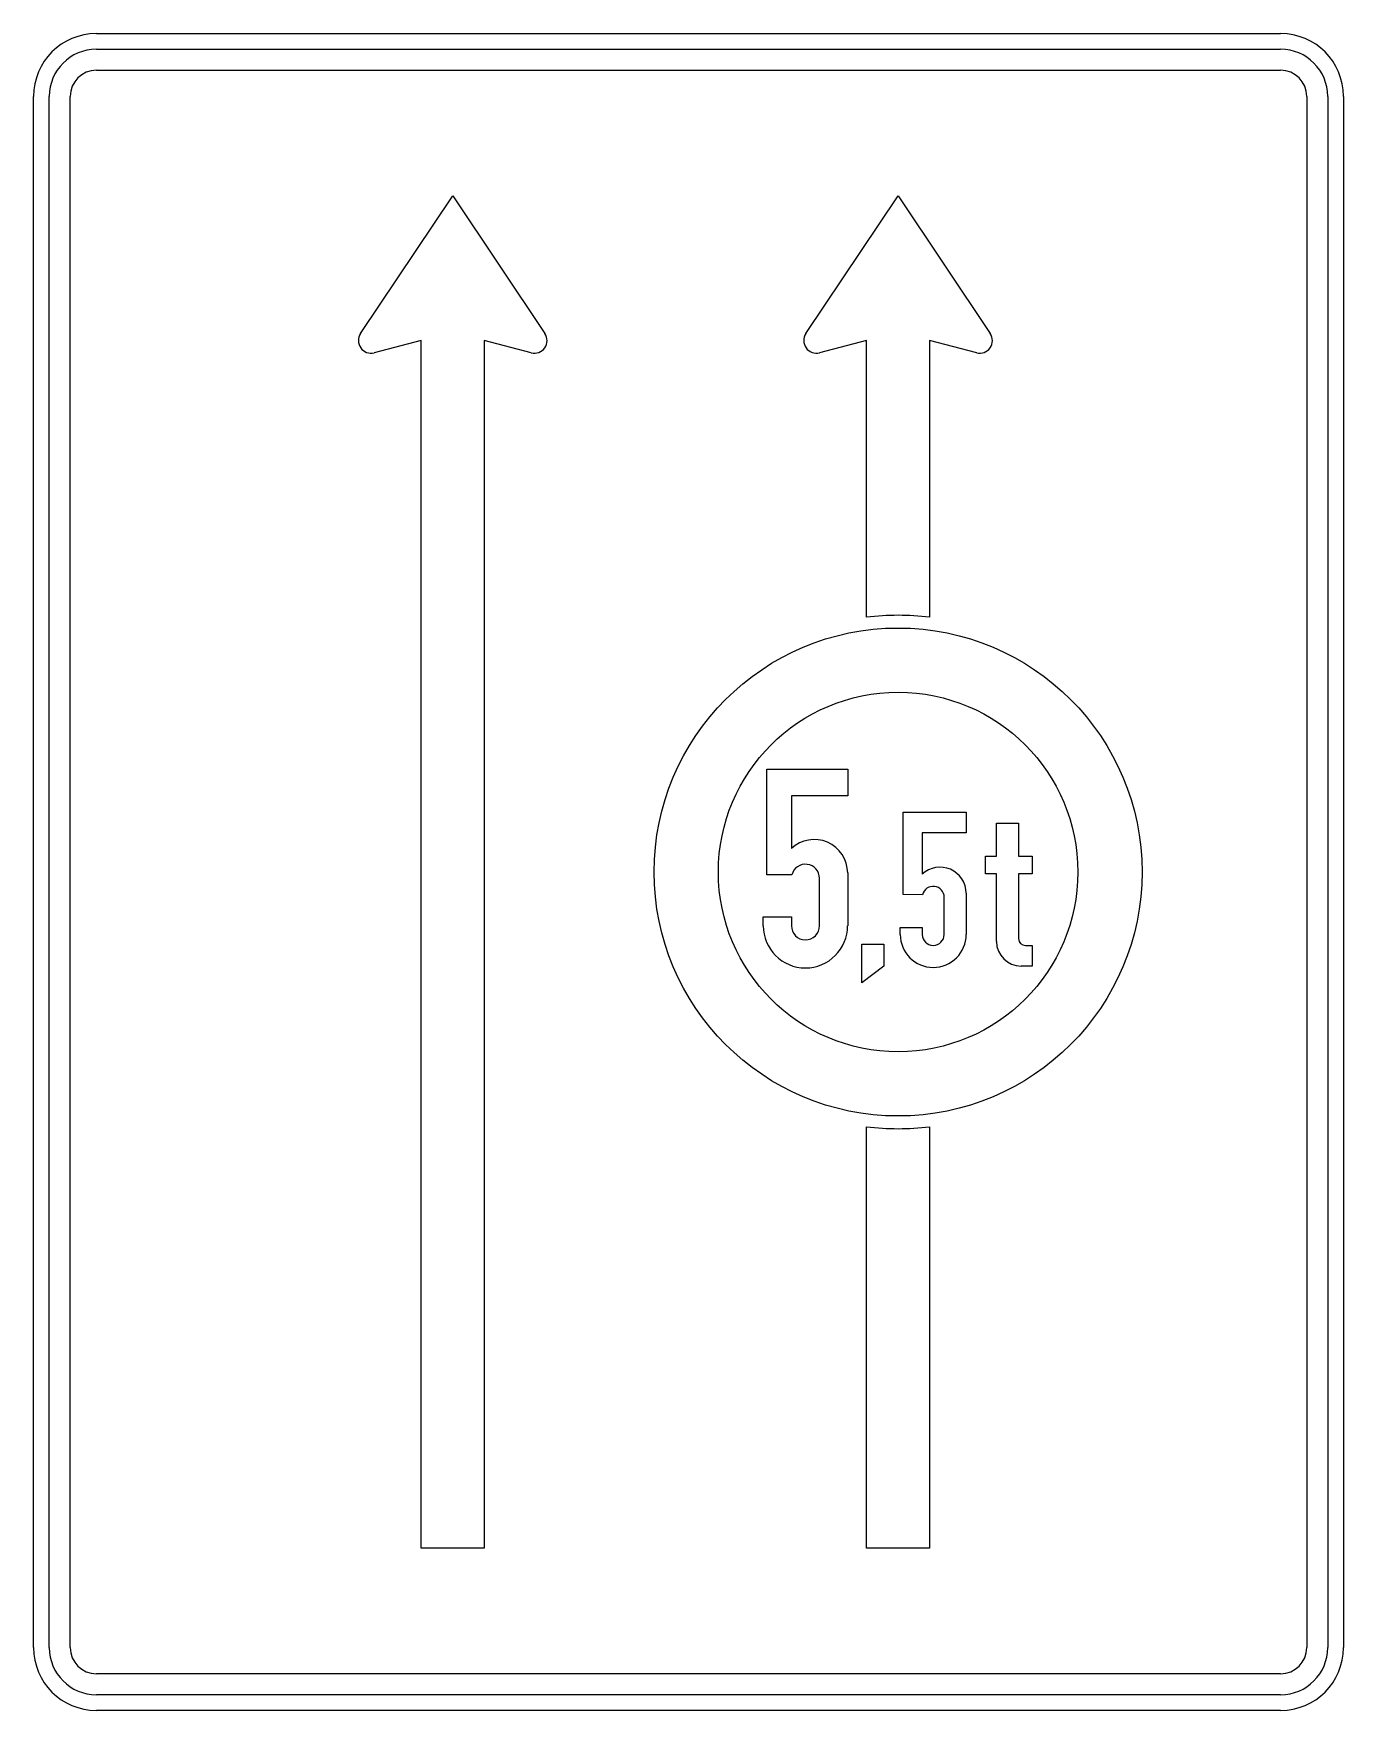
# Model space of a CAD drawing. Extents: x 0 to 1250, y 0 to 1600.
import ezdxf

# ---------------------------------------------------------------- set-up
doc = ezdxf.new("R2010")
doc.units = 0
doc.header["$LTSCALE"] = 25
doc.linetypes.add('AUSGEZOGEN', pattern=[0])
doc.layers.get('0').update_dxf_attribs({"linetype": 'AUSGEZOGEN'})

msp = doc.modelspace()

# ---------------------------------------------------------------- linework, layer by layer
for p, q in [((60, 1600), (1190, 1600)), ((60, 1585), (1190, 1585)), ((60, 1565), (1190, 1565)), ((0, 60), (0, 1540)), ((15, 60), (15, 1540)), ((35, 60), (35, 1540)), ((1215, 1540), (1215, 60)), ((1235, 1540), (1235, 60)), ((1250, 1540), (1250, 60)), ((312, 1313.7), (400, 1445)), ((400, 1445), (488, 1313.7)), ((737, 1313.7), (825, 1445)), ((825, 1445), (913, 1313.7)), ((370, 1307), (325, 1295.4)), ((370, 155), (370, 1307)), ((475, 1295.4), (430, 1307)), ((430, 1307), (430, 155)), ((795, 1307), (750, 1295.4)), ((795, 1043.2), (795, 1307)), ((900, 1295.4), (855, 1307)), ((855, 1307), (855, 1043.2)), ((699.7, 797.4), (699.7, 898)), ((699.7, 898), (776.9, 898)), ((776.9, 898), (776.9, 872.8)), ((776.9, 872.8), (723.2, 872.8)), ((723.2, 872.8), (723.2, 822.3)), ((829.7, 778.4), (829.7, 857.2)), ((829.7, 857.2), (890, 857.2)), ((890, 857.2), (890, 837.5)), ((890, 837.5), (848, 837.5)), ((848, 837.5), (848, 797.9)), ((918.9, 815.2), (918.9, 846.7)), ((918.9, 846.7), (939.9, 846.7)), ((939.9, 846.7), (939.9, 815.2)), ((908.4, 798.1), (908.4, 815.2)), ((908.4, 815.2), (918.9, 815.2)), ((939.9, 815.2), (953, 815.2)), ((953, 815.2), (953, 798.1)), ((723.6, 797.3), (699.7, 797.4)), ((750, 748.7), (750, 794)), ((776.9, 799.1), (776.9, 748.7)), ((918.9, 798.1), (908.4, 798.1)), ((918.9, 733.8), (918.9, 798.1)), ((953, 798.1), (939.9, 798.1)), ((939.9, 798.1), (939.9, 736.4)), ((848.4, 778.3), (829.7, 778.4)), ((869, 740.4), (869, 775.8)), ((890, 779.7), (890, 740.4)), ((696.4, 757.1), (723.2, 757.1)), ((696.4, 748.7), (696.4, 757.1)), ((723.2, 757.1), (723.2, 748.7)), ((827, 746.9), (848, 746.9)), ((827, 740.4), (827, 746.9)), ((848, 746.9), (848, 740.4)), ((790.3, 694.4), (790.3, 731.2)), ((790.3, 731.2), (811.3, 731.2)), ((811.3, 731.2), (811.3, 710.2)), ((946.5, 729.9), (953, 729.9)), ((953, 729.9), (953, 710.2)), ((811.3, 710.2), (790.3, 694.4)), ((953, 710.2), (942.5, 710.2)), ((795, 155), (795, 556.8)), ((855, 556.8), (855, 155)), ((430, 155), (370, 155)), ((855, 155), (795, 155)), ((1190, 35), (60, 35)), ((1190, 15), (60, 15)), ((1190, 0), (60, 0))]:
    msp.add_line(p, q)
for radius in [232.8, 171.5]:
    msp.add_circle((825, 800), radius)
for centre, radius, start, end in [((60, 1540), 60, 90, 180), ((1190, 1540), 60, 0, 90), ((60, 1540), 45, 90, 180), ((1190, 1540), 45, 0, 90), ((60, 1540), 25, 90, 180), ((1190, 1540), 25, 0, 90), ((322, 1307), 12, 146.195, 284.37), ((478, 1307), 12, 255.635, 393.81), ((747, 1307), 12, 146.195, 284.475), ((903, 1307), 12, 255.525, 393.805), ((825, 797.1), 247.8, 83.05, 96.95), ((745, 799.1), 31.9, 0, 133.1736), ((736.6, 794), 13.4, 0, 165.9638), ((865.1, 779.7), 24.9, 0, 133.1736), ((858.5, 775.8), 10.5, 0, 165.9638), ((736.6, 748.7), 40.2, 180, 360), ((736.6, 748.7), 13.4, 180, 360), ((858.5, 740.4), 31.5, 180, 360), ((858.5, 740.4), 10.5, 180, 360), ((946.5, 736.4), 6.56, 180, 270), ((942.5, 733.8), 23.6, 180, 270), ((825, 802.9), 247.8, 263.05, 276.95), ((60, 60), 60, 180, 270), ((60, 60), 45, 180, 270), ((60, 60), 25, 180, 270), ((1190, 60), 60, 270, 360), ((1190, 60), 45, 270, 360), ((1190, 60), 25, 270, 360)]:
    msp.add_arc(centre, radius, start, end)

doc.saveas('drawing.dxf')
